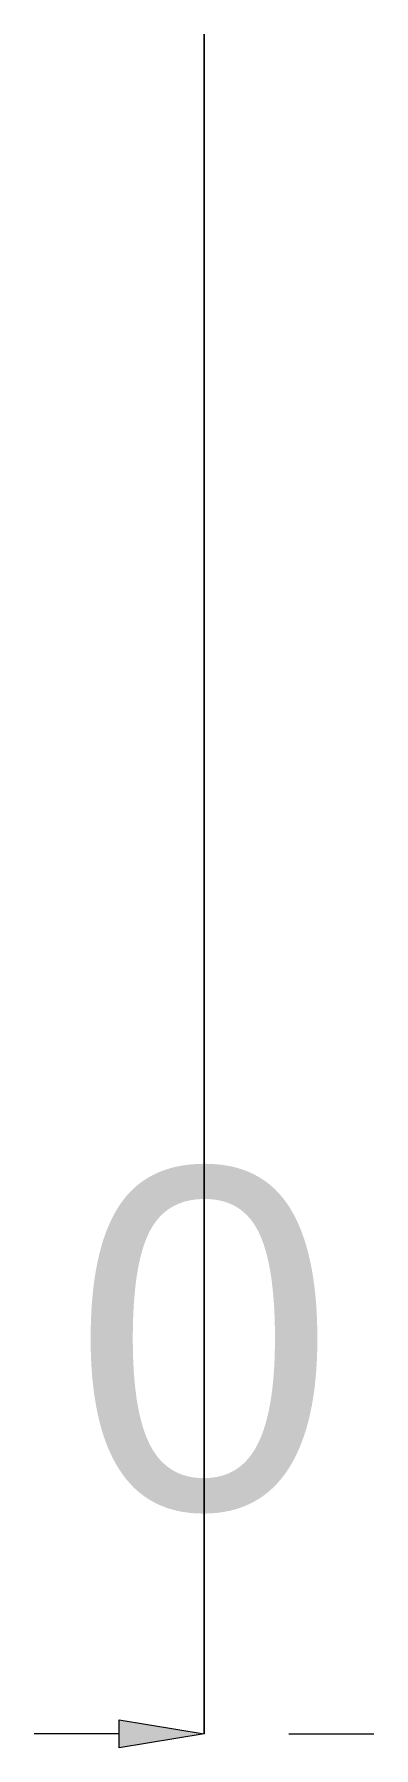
# Model space of a CAD drawing. Header units: millimetres. Extents: x -5 to 475, y -1700 to 400.
# Drawn here: x -0.5 to 0.5, y -0.04 to 5 of the extents above; entities that cross this region are included whole.
import ezdxf

# ---------------------------------------------------------------- set-up
doc = ezdxf.new("R2010")
doc.units = ezdxf.units.MM
for name, color, linetype, lineweight in [('ISO_DIM', 7, 'Continuous', 13), ('ISO_PIPE', 7, 'Continuous', 13), ('Line_3-DRDS-SS01-W60001_Page_0 _2_', 8, 'Continuous', 13)]:
    doc.layers.add(name, color=color, linetype=linetype, lineweight=lineweight)
doc.styles.add('Arial', font='arial.ttf', dxfattribs={"height": 1})

# ---------------------------------------------------------------- blocks, each defined once
blk = doc.blocks.new('Line_3-DRDS-SS01-W60001_Page_0__CLOSEDFILLED-9748090-Drafting_3-DRDS-SS01-W60001_0')
at = {"layer": 'ISO_DIM'}
blk.add_hatch(color=256, dxfattribs=at).paths.add_polyline_path([(-0.25, -0.0411), (-0.25, 0.0411), (0, 0)])
for p, q in [((-0.25, -0.0411), (-0.25, 0.0411)), ((-0.25, 0.0411), (0, 0)), ((0, 0), (-0.25, -0.0411))]:
    blk.add_line(p, q, dxfattribs=at)
blk = doc.blocks.new('Line_3-DRDS-SS01-W60001_Page_0 _2_-9748089-Drafting_3-DRDS-SS01-W60001_0')
at = {"layer": 'ISO_DIM'}
for p, q in [((0, 5), (0, 0)), ((-0.25, 0), (-0.5, 0)), ((0.25, 0), (0.5, 0))]:
    blk.add_line(p, q, dxfattribs=at)
at = {"layer": 'ISO_PIPE'}
blk.add_line((0, 0), (0, 5), dxfattribs=at)
blk.add_blockref('Line_3-DRDS-SS01-W60001_Page_0__CLOSEDFILLED-9748090-Drafting_3-DRDS-SS01-W60001_0', (0, 0))
at = {"layer": 'ISO_DIM', "insert": (0, 1.662), "char_height": 1, "width": 0.930475, "attachment_point": 2, "line_spacing_factor": 0.941778, "style": 'Arial'}
blk.add_mtext('0', dxfattribs=at)

msp = doc.modelspace()

# ---------------------------------------------------------------- block references
at = {"layer": 'Line_3-DRDS-SS01-W60001_Page_0 _2_', "color": 7}
msp.add_blockref('Line_3-DRDS-SS01-W60001_Page_0 _2_-9748089-Drafting_3-DRDS-SS01-W60001_0', (0, 0), dxfattribs=at)

doc.saveas('drawing.dxf')
